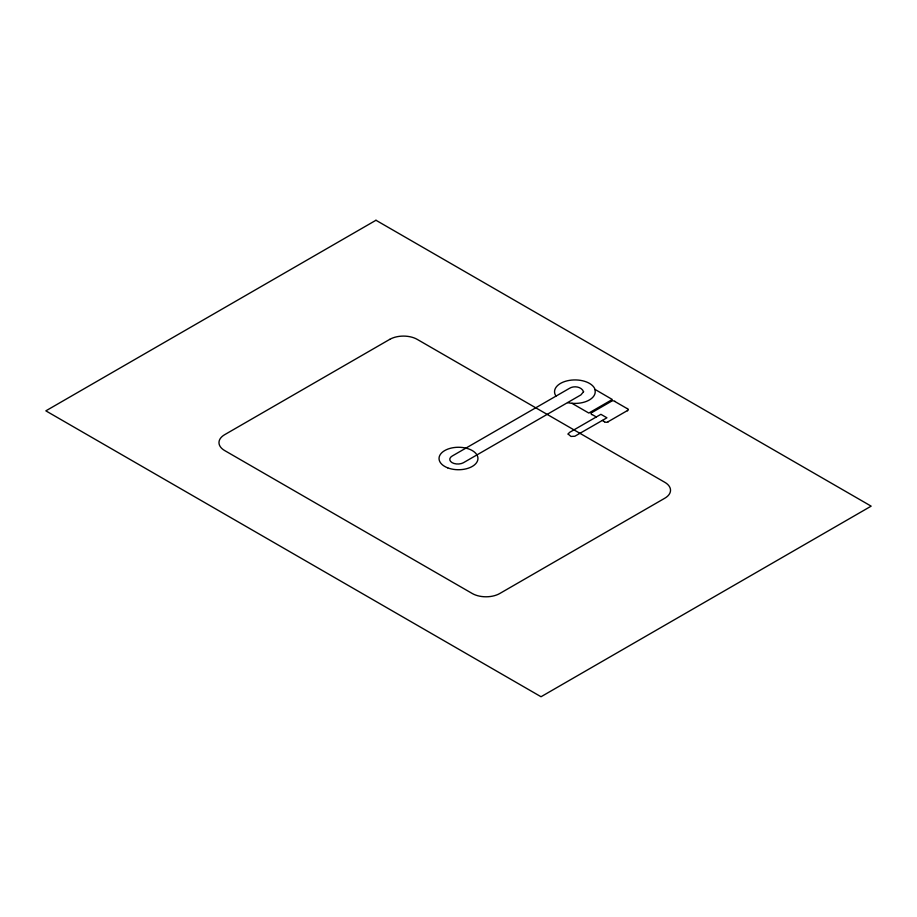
<?xml version="1.0" encoding="UTF-8"?>
<svg xmlns="http://www.w3.org/2000/svg" width="917" height="917" viewBox="0 0 917 917"><rect width="100%" height="100%" fill="white"/><g stroke="black" fill="none" stroke-linecap="round" stroke-linejoin="round"><path stroke-width="1.38" d="M592.095 412.432L611.146 401.44M608.154 421.694L627.194 410.701M567.554 402.609A21.699 12.529 0 0 0 571.956 403.32L588.817 413.063L612.304 399.503L595.053 389.438A20.415 11.795 0 0 0 569.205 380.417A20.415 11.795 0 0 0 555.966 396.064M614.768 401.44L627.194 408.615M592.095 414.518L596.314 416.96M602.354 420.445L604.532 421.694M608.349 421.809A2.82 1.628 0 0 1 604.337 421.809M628.179 409.945A2.82 1.628 0 0 1 627.388 410.816M627.388 408.501A2.82 1.628 0 0 1 628.179 409.372M610.951 401.325A2.82 1.628 0 0 1 614.952 401.325M591.912 414.633A2.82 1.628 0 0 1 591.121 413.762M591.121 413.189A2.82 1.628 0 0 1 591.912 412.318M594.869 389.622A20.174 11.646 0 0 1 572.013 403.285M568.139 434.062L570.97 436.435L574.833 436.251L606.928 417.797L600.899 414.312L569.468 432.457L568.139 434.028M583.567 391.719L580.931 394.883L463.303 462.787A8.093 4.677 0 0 1 452.012 462.604A8.093 4.677 0 0 1 452.127 456.07L569.308 388.43C573.698 385.495 581.527 386.527 583.567 391.719M375.97 220.263L45.85 410.85L541.03 696.737L871.15 506.15L375.97 220.263M389.725 339.382L224.665 434.681A19.452 11.233 0 0 0 224.665 450.556L472.255 593.505A19.452 11.233 0 0 0 499.765 593.505L664.825 498.206A19.452 11.233 0 0 0 664.825 482.319L417.235 339.382A19.452 11.233 0 0 0 389.725 339.382M447.691 467.842A19.452 11.233 0 0 0 477.906 459.234A19.452 11.233 0 0 0 449.892 448.424A19.452 11.233 0 0 0 447.691 467.842"/></g></svg>
